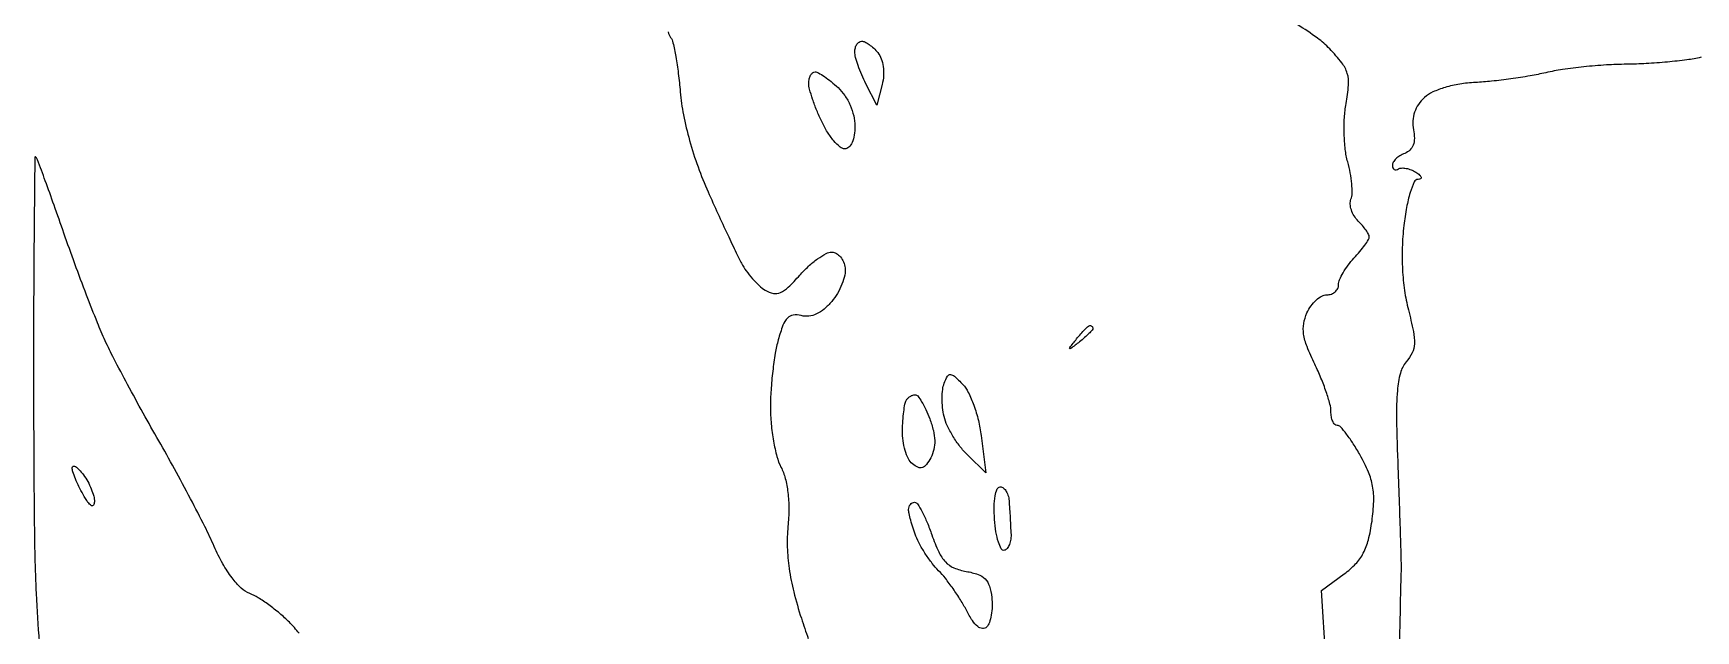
# Model space of a CAD drawing. Extents: x 0 to 102, y 0 to 135.
# Drawn here: x 0 to 18.32, y 12.12 to 18.7 of the extents above; entities that cross this region are included whole.
import ezdxf

# ---------------------------------------------------------------- set-up
doc = ezdxf.new("R2010")
doc.units = 0
doc.header["$MEASUREMENT"] = 0

msp = doc.modelspace()

# ---------------------------------------------------------------- linework, layer by layer
for points in [[(16.840319, 19.297313, -0.000028), (17.147221, 19.31414, 0.006778)], [(16.326956, 19.269071, -0.000026), (16.561103, 19.281968, -0.000037)], [(6.994953, 18.713896, 0.104173), (7.02191, 18.6543, -0.104368), (7.048438, 18.595594, -0.010305), (7.07874, 18.442835, -0.01265), (7.10678, 18.257196, -0.009709), (7.128317, 18.05322, 0.027942), (7.164152, 17.801933, 0.018538), (7.231875, 17.518566, 0.017924), (7.324228, 17.227768, 0.019679), (7.434669, 16.95342, 0.001987), (7.542782, 16.715199, 0.002089), (7.65102, 16.481777, 0.001999), (7.746059, 16.281135, 0.009364), (7.803354, 16.166957, 0.034457), (7.855531, 16.082368, 0.025356), (7.924135, 15.996181, 0.025821), (7.997734, 15.920979, 0.050787), (8.064626, 15.870857, 0.08631), (8.154434, 15.836089, 0.152626), (8.232735, 15.844399, 0.091719), (8.319088, 15.902413, 0.019045), (8.445326, 16.035709, -0.026251), (8.541231, 16.134097, -0.030619), (8.642338, 16.216609, -0.031998), (8.73482, 16.274497, -0.132488), (8.7984, 16.289509, -0.124712), (8.848391, 16.275149, -0.084891), (8.893967, 16.236975, -0.076182), (8.928284, 16.181266, -0.070371), (8.945533, 16.1163, -0.086194), (8.941339, 16.037161, -0.039297), (8.910293, 15.938014, -0.037388), (8.860181, 15.836041, -0.042183), (8.797153, 15.746969, -0.041925), (8.713774, 15.663347, -0.066895), (8.628899, 15.609008, -0.079357), (8.544228, 15.58489, -0.093998), (8.461339, 15.590563, 0.094987), (8.373605, 15.596394, 0.173163), (8.310242, 15.56453, 0.101632), (8.259815, 15.483981, 0.021465), (8.208341, 15.325393, 0.026573), (8.175345, 15.176296, 0.012282), (8.147608, 14.979609, 0.012127), (8.128509, 14.77096, 0.016487), (8.122072, 14.58202, 0.023516), (8.130479, 14.399148, 0.020428), (8.156079, 14.208979, 0.020929), (8.193545, 14.038649, 0.055109), (8.238502, 13.922212, -0.056998), (8.285483, 13.799156, -0.033455), (8.314345, 13.644025, -0.029802), (8.324644, 13.465048, -0.022876), (8.315274, 13.269393, 0.031283), (8.308168, 13.04062, 0.028353), (8.328999, 12.805002, 0.025267), (8.379657, 12.549052, 0.016297), (8.462781, 12.258351, 0.009065), (8.539206, 12.03467, 0.014342)], [(14.24036, 11.809865), (14.192625, 12.5631), (14.444103, 12.746808, 0.044923), (14.57002, 12.857401, 0.069034), (14.654481, 12.975096, 0.060483), (14.710658, 13.12264, 0.026697), (14.750051, 13.327916, 0.024865), (14.768847, 13.544678, 0.05358), (14.757095, 13.711613, 0.055407), (14.710546, 13.868727, 0.028331), (14.619982, 14.053658, 0.014905), (14.544265, 14.179446, 0.021488), (14.469376, 14.28555, 0.018107), (14.402611, 14.365822, 0.213349), (14.366422, 14.382, -0.207658), (14.340035, 14.393453, -0.082379), (14.317675, 14.427035, -0.062786), (14.302466, 14.476618, -0.04308), (14.2974, 14.53531, 0.06675), (14.286378, 14.617507, 0.01544), (14.245363, 14.751289, 0.015674), (14.188064, 14.903654, 0.014757), (14.120253, 15.055272, -0.017907), (14.034356, 15.25062, -0.056784), (13.997015, 15.388213, -0.079569), (13.997849, 15.503379, -0.065463), (14.033839, 15.621062, -0.049436), (14.078094, 15.697235, -0.05224), (14.135729, 15.761703, -0.05816), (14.197392, 15.805793, -0.126808), (14.253286, 15.8202, 0.084879), (14.302439, 15.828605, 0.093445), (14.34419, 15.852791, 0.100427), (14.372113, 15.888827, 0.115263), (14.382, 15.931148, -0.101307), (14.393227, 15.985988, -0.030131), (14.431703, 16.062854, -0.028874), (14.486443, 16.14603, -0.027562), (14.5512, 16.22371, 0.013193), (14.616001, 16.297054, 0.017547), (14.670698, 16.367216, 0.014925), (14.711772, 16.427614, 0.142804), (14.7204, 16.457205, 0.130927), (14.71308, 16.484681, 0.023145), (14.684179, 16.530067, 0.023671), (14.644303, 16.581379, 0.019358), (14.597095, 16.632391, -0.060124), (14.553277, 16.688236, -0.057352), (14.523172, 16.753774, -0.061924), (14.51053, 16.818687, -0.109196), (14.518595, 16.872458, 0.090201), (14.530682, 16.936516, 0.023716), (14.526401, 17.041253, 0.023289), (14.510015, 17.162035, 0.022001), (14.482251, 17.283117, -0.039278), (14.455663, 17.420706, -0.021255), (14.443618, 17.592831, -0.021049), (14.44623, 17.770161, -0.03102), (14.46469, 17.924753, 0.025212), (14.491451, 18.128735, 0.093047), (14.477822, 18.257415, 0.093006), (14.418449, 18.372423, 0.025177), (14.283897, 18.528212, 0.045681), (14.148839, 18.645898, 0.015283), (13.931732, 18.792812, 0.015064)], [(18.375115, 18.434954, -0.024113), (18.219857, 18.406694, -0.009628), (18.004941, 18.382397, -0.009502), (17.771775, 18.365036, -0.011817), (17.5545, 18.35815, 0.014004), (17.332342, 18.350136, 0.009976), (17.084177, 18.329238, 0.010083), (16.848094, 18.299781, 0.021094), (16.6662, 18.265463, -0.014397), (16.491698, 18.230114, -0.008383), (16.28059, 18.197277, -0.008376), (16.067836, 18.171452, -0.014002), (15.888085, 18.157757, 0.028082), (15.717136, 18.139881, 0.031798), (15.55637, 18.10327, 0.034777), (15.420924, 18.052749, 0.07741), (15.329173, 17.992498, 0.057909), (15.262271, 17.916149, 0.068408), (15.21905, 17.830481, 0.069128), (15.200837, 17.737094, 0.060941), (15.2075, 17.638025, -0.045776), (15.216802, 17.542818, -0.090546), (15.203651, 17.468308, -0.112437), (15.167942, 17.413712, -0.100646), (15.110761, 17.377301, 0.04786), (15.058522, 17.351285, 0.053622), (15.014315, 17.316632, 0.060955), (14.984078, 17.279015, 0.139723), (14.9742, 17.244356, 0.092817), (14.979358, 17.216809, 0.171266), (14.994025, 17.199726, 0.17435), (15.015947, 17.195807, 0.096605), (15.041689, 17.205525, -0.131214), (15.07636, 17.215971, -0.054724), (15.125444, 17.212152, -0.049042), (15.180039, 17.196158, -0.045296), (15.232039, 17.169513, -0.03054), (15.275039, 17.138482, -0.144343), (15.291971, 17.113622, -0.368121), (15.285202, 17.09735, -0.114955), (15.257457, 17.090495, 0.292439), (15.21506, 17.062579, 0.030243), (15.171038, 16.945272, 0.02912), (15.131218, 16.782779, 0.016639), (15.101252, 16.582912, 0.020887), (15.083321, 16.340305, 0.021286), (15.085873, 16.09858, 0.022042), (15.108456, 15.866978, 0.027411), (15.150603, 15.654794, -0.01207), (15.205529, 15.416733, -0.060644), (15.216633, 15.280745, -0.100795), (15.192108, 15.180777, -0.068606), (15.127887, 15.082431, 0.114944), (15.062287, 14.95843, 0.044727), (15.029581, 14.765959, 0.024343), (15.020336, 14.460426, 0.004901), (15.03569, 13.9167, -0.000826), (15.050182, 13.518558, -0.001152), (15.061734, 13.162438, -0.000691), (15.07036, 12.862371, -0.015147), (15.070102, 12.7746, 0.002298), (15.06737, 12.679174, 0.000032), (15.053564, 12.103292, 0.00009), (15.03772, 11.435574, 0.000059), (15.019725, 10.667498, 0.003885)], [(2.928632, 12.093727, 0.029787), (2.821912, 12.214147, 0.021613), (2.715119, 12.312221, 0.018167), (2.594041, 12.406835, 0.018551), (2.477017, 12.48517, 0.04719), (2.385467, 12.530356, -0.100019), (2.291485, 12.589744, -0.04033), (2.190102, 12.703658, -0.034363), (2.088619, 12.859251, -0.023112), (1.993812, 13.049161, 0.012166), (1.889994, 13.269032, 0.004476), (1.733199, 13.574352, 0.004434), (1.555932, 13.904903, 0.005312), (1.383005, 14.2128, -0.003968), (1.211623, 14.516033, -0.00358), (1.039015, 14.832495, -0.003587), (0.888395, 15.118317, -0.011358), (0.793319, 15.3126, -0.012578), (0.707201, 15.512248, -0.003868), (0.587255, 15.817556, -0.003868), (0.458281, 16.161378, -0.004233), (0.33855, 16.497, 0.001815), (0.229438, 16.807589, 0.002808), (0.13272, 17.074968, 0.000873), (0.047209, 17.306032, 0.086368), (0.02974, 17.33595, 0.695227), (0.017583, 17.331581, 0.000199), (0.009827, 16.580102, 0.001783), (0.004423, 15.730111, 0.001047), (0.003713, 14.71335, 0.00191), (0.010856, 13.344487, 0.008216), (0.031606, 12.529981, 0.012061), (0.066635, 12.000208, 0.063998)]]:
    msp.add_lwpolyline(points, format="xyb")
for points in [[(9.126441, 18.612, -0.117333), (9.16208, 18.60352, -0.036601), (9.209543, 18.575046, -0.034312), (9.259659, 18.534342, -0.031847), (9.305088, 18.486199, -0.084844), (9.343603, 18.419465, -0.054995), (9.365208, 18.332789, -0.050245), (9.368542, 18.234741, -0.044904), (9.352698, 18.134102), (9.295901, 17.907806), (9.174051, 18.142674, -0.018216), (9.127409, 18.241195, -0.01814), (9.087994, 18.342985, -0.018319), (9.06011, 18.434243, -0.065067), (9.0522, 18.49477, -0.061457), (9.057731, 18.539597, -0.079926), (9.074008, 18.577564, -0.097649), (9.098126, 18.602978, -0.155457)], [(8.613248, 18.2736, -0.129896), (8.650562, 18.26374, -0.020064), (8.716119, 18.222929, -0.021241), (8.791127, 18.167151, -0.017036), (8.867048, 18.101104, -0.056007), (8.941672, 18.014086, -0.04613), (9.000854, 17.906976, -0.046234), (9.039273, 17.791115, -0.057008), (9.0522, 17.678104, -0.036563), (9.044722, 17.575977, -0.068027), (9.021659, 17.496382, -0.097861), (8.985973, 17.445646, -0.193025), (8.940969, 17.4276, -0.178866), (8.888791, 17.446883, -0.03976), (8.820532, 17.515423, -0.036518), (8.74991, 17.612109, -0.028229), (8.687169, 17.72657, -0.014524), (8.632594, 17.850128, -0.015449), (8.58648, 17.974152, -0.015197), (8.553455, 18.082953, -0.066172), (8.5446, 18.14957, -0.053386), (8.549681, 18.197021, -0.073172), (8.564765, 18.237166, -0.092965), (8.587052, 18.264119, -0.175389)], [(11.642859, 15.4818, -0.099038), (11.655049, 15.479362, -0.097945), (11.665417, 15.472417, -0.097945), (11.672362, 15.462049, -0.099038), (11.6748, 15.449859, -0.184603), (11.667935, 15.431898, -0.013803), (11.63131, 15.393193, -0.017649), (11.583466, 15.348613, -0.012436), (11.52675, 15.301809, -0.001576), (11.431194, 15.227354, -0.377591), (11.421, 15.228, -0.377591), (11.420354, 15.238194, -0.001576), (11.494809, 15.33375, -0.012436), (11.541613, 15.390466, -0.017649), (11.586193, 15.43831, -0.013803), (11.624898, 15.474935, -0.184603)], [(10.241054, 14.833195, -0.078599), (10.302456, 14.745772, -0.027405), (10.362618, 14.603725, -0.026426), (10.412764, 14.437499, -0.027864), (10.444048, 14.269814), (10.496897, 13.861528), (10.292689, 14.058314, -0.037454), (10.21063, 14.150187, -0.026992), (10.132967, 14.26366, -0.02744), (10.070553, 14.380295, -0.051809), (10.035716, 14.481027, -0.031682), (10.019485, 14.577848, -0.026522), (10.014307, 14.68191, -0.02735), (10.019874, 14.777787, -0.063516), (10.03693, 14.847623, -0.036768), (10.072963, 14.924179, -0.289706), (10.105982, 14.941935, -0.171197), (10.149246, 14.923148, -0.013211)], [(9.715445, 14.7204, -0.234127), (9.744762, 14.705876, -0.026192), (9.787964, 14.642523, -0.027448), (9.833797, 14.55685, -0.018859), (9.876574, 14.455286, -0.029477), (9.917215, 14.324823, -0.053435), (9.932386, 14.214195, -0.063511), (9.92288, 14.116845, -0.066901), (9.889222, 14.026824, -0.037693), (9.840368, 13.950056, -0.152664), (9.795958, 13.917967, -0.191348), (9.747462, 13.920657, -0.06489), (9.686616, 13.95907, -0.105276), (9.642737, 14.014649, -0.041607), (9.606851, 14.105725, -0.03883), (9.583271, 14.213932, -0.039258), (9.576824, 14.324082, -0.011822), (9.581534, 14.431885, -0.014168), (9.591233, 14.532997, -0.012916), (9.603932, 14.617133, -0.085573), (9.618302, 14.65695, -0.06507), (9.636638, 14.681218, -0.053853), (9.661722, 14.701762, -0.055856), (9.689418, 14.715726, -0.089085)], [(0.552591, 13.83708, -0.034856), (0.59991, 13.764519, -0.02992), (0.639433, 13.68236, -0.031046), (0.666253, 13.60315, -0.071906), (0.673802, 13.54098, -0.13115), (0.662884, 13.503511, -0.422087), (0.640192, 13.498254, -0.103151), (0.602904, 13.534901, -0.017296), (0.5499, 13.6206, -0.015526), (0.503595, 13.707778, -0.017168), (0.464421, 13.794823, -0.016765), (0.436187, 13.870981, -0.079634), (0.428688, 13.9167, -0.34494), (0.440725, 13.932187, -0.207124), (0.464958, 13.928209, -0.065097), (0.504777, 13.89459, -0.023019)], [(10.654736, 13.7052, -0.177157), (10.689621, 13.692439, -0.085368), (10.720681, 13.655497, -0.067957), (10.743389, 13.600738, -0.050516), (10.7536, 13.536), (10.757879, 13.458975, -0.015094), (10.763, 13.3668), (10.768121, 13.274625), (10.7724, 13.1976, -0.046499), (10.769917, 13.131298, -0.058856), (10.754878, 13.07189, -0.070874), (10.730354, 13.02774, -0.169229), (10.69955, 13.00725, -0.345143), (10.666082, 13.021916, -0.045903), (10.633819, 13.097931, -0.037458), (10.607179, 13.209318, -0.021917), (10.591286, 13.34565, -0.02062), (10.586785, 13.490832, -0.041131), (10.597389, 13.6052, -0.056128), (10.620105, 13.682216, -0.301641)], [(9.710459, 13.536, -0.256448), (9.742489, 13.518415, -0.019758), (9.793623, 13.430567, -0.023186), (9.848391, 13.314611, -0.015383), (9.900809, 13.17708, 0.023947), (9.976422, 12.988454, 0.081507), (10.050039, 12.878931, 0.10551), (10.143553, 12.814112, 0.056752), (10.2789, 12.774828, -0.040773), (10.409038, 12.741515, -0.115741), (10.487755, 12.691883, -0.120483), (10.534375, 12.613748, -0.046081), (10.560464, 12.488942, -0.034671), (10.564888, 12.389924, -0.036495), (10.555393, 12.292959, -0.039171), (10.534643, 12.211312, -0.115059), (10.504213, 12.162373, -0.221567), (10.458424, 12.145695, -0.152146), (10.406458, 12.166981, -0.076042), (10.347503, 12.233087, -0.024812), (10.2816, 12.346378, 0.01986), (10.216272, 12.461285, 0.014054), (10.134342, 12.585041, 0.014215), (10.049241, 12.699026, 0.028921), (9.974922, 12.782478, -0.031841), (9.90463, 12.862342, -0.019881), (9.832358, 12.963937, -0.019931), (9.768856, 13.070184, -0.033896), (9.725622, 13.164186, -0.011106), (9.694529, 13.251774, -0.01206), (9.668259, 13.338295, -0.011604), (9.64931, 13.4133, -0.056121), (9.6444, 13.456907, -0.082127), (9.649395, 13.487115, -0.092278), (9.663805, 13.512767, -0.100653), (9.685263, 13.529918, -0.11898)]]:
    msp.add_lwpolyline(points, format="xyb", close=True)

doc.saveas('drawing.dxf')
